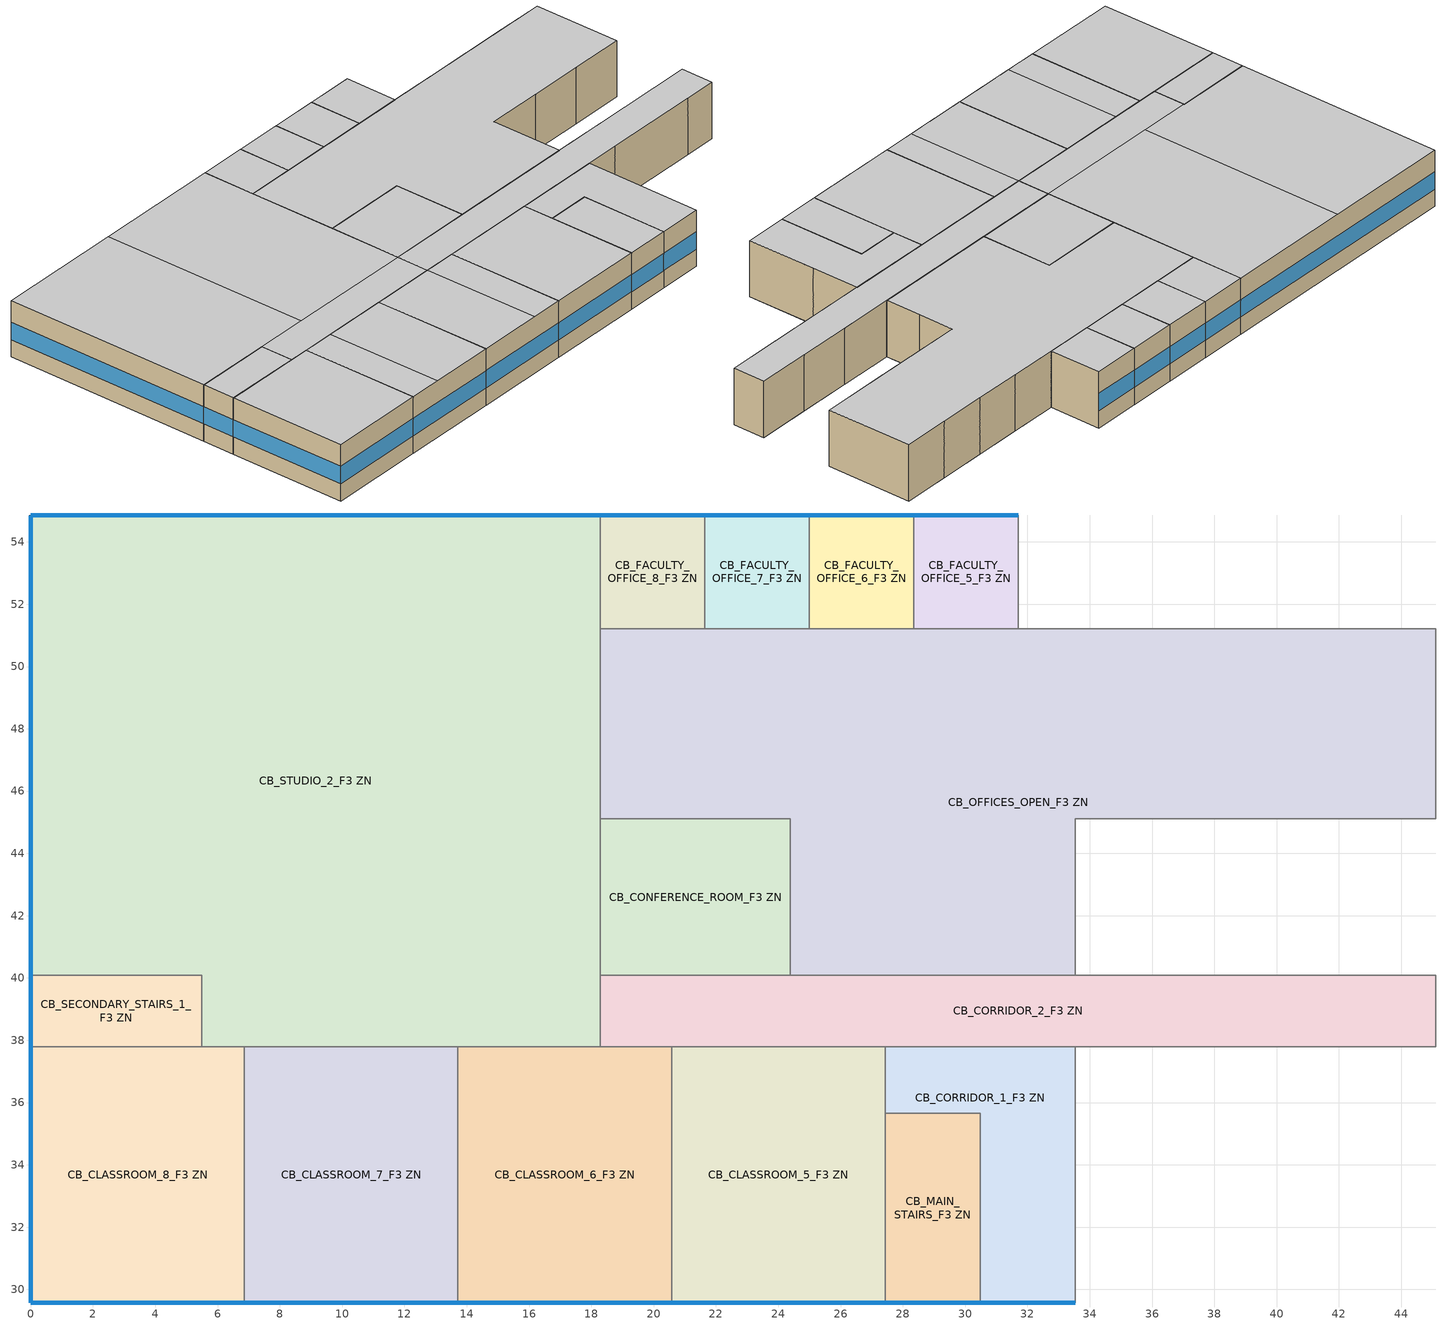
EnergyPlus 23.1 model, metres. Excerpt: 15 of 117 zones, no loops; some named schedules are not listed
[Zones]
CB_CLASSROOM_5_F3 ZN
 floor to CB_CLASSROOM_5_F2 ZN (Typical Interior Floor): 27.43,37.8 27.43,29.57 20.57,29.57 20.57,37.8 z7.92
 wall outside (Typical Insulated Steel Framed Exterior Wall R-11.9): 20.57,29.57 27.43,29.57 z7.92:11.89
 wall to CB_CLASSROOM_6_F3 ZN (Uninsulated Steel Stud Wall): 20.57,37.8 20.57,29.57 z7.92:11.89
 wall to CB_CORRIDOR_2_F3 ZN (Uninsulated Steel Stud Wall): 27.43,37.8 20.57,37.8 z7.92:11.89
 wall to CB_CORRIDOR_1_F3 ZN (Uninsulated Steel Stud Wall): 27.43,35.66 27.43,37.8 z7.92:11.89
 wall to CB_MAIN_STAIRS_F3 ZN (Uninsulated Steel Stud Wall): 27.43,29.57 27.43,35.66 z7.92:11.89
 window (U 0.77 SHGC 0.23 Simple Glazing Window U-0.77 SHGC 0.23): 20.57,29.57 27.43,29.57 z9.14:10.36
 ceiling to CB_CLASSROOM_3_F4 ZN (Typical Interior Ceiling): 27.43,29.57 27.43,37.8 20.57,37.8 20.57,29.57 z11.89
CB_CLASSROOM_6_F3 ZN
 floor to CB_CLASSROOM_6_F2 ZN (Typical Interior Floor): 20.57,37.8 20.57,29.57 13.72,29.57 13.72,37.8 z7.92
 wall outside (Typical Insulated Steel Framed Exterior Wall R-11.9): 13.72,29.57 20.57,29.57 z7.92:11.89
 wall to CB_CLASSROOM_7_F3 ZN (Uninsulated Steel Stud Wall): 13.72,37.8 13.72,29.57 z7.92:11.89
 wall to CB_STUDIO_2_F3 ZN (Uninsulated Steel Stud Wall): 18.29,37.8 13.72,37.8 z7.92:11.89
 wall to CB_CORRIDOR_2_F3 ZN (Uninsulated Steel Stud Wall): 20.57,37.8 18.29,37.8 z7.92:11.89
 window (U 0.77 SHGC 0.23 Simple Glazing Window U-0.77 SHGC 0.23): 13.72,29.57 20.57,29.57 z9.14:10.36
 ceiling to CB_CLASSROOM_2_F4 ZN (Typical Interior Ceiling): 18.29,29.57 18.29,37.8 13.72,37.8 13.72,29.57 z11.89
 ceiling to CB_CLASSROOM_3_F4 ZN (Typical Interior Ceiling): 20.57,29.57 20.57,37.8 18.29,37.8 18.29,29.57 z11.89
CB_CLASSROOM_7_F3 ZN
 floor to CB_CLASSROOM_7_F2 ZN (Typical Interior Floor): 13.72,37.8 13.72,29.57 6.86,29.57 6.86,37.8 z7.92
 wall outside (Typical Insulated Steel Framed Exterior Wall R-11.9): 6.86,29.57 13.72,29.57 z7.92:11.89
 wall to CB_CLASSROOM_8_F3 ZN (Uninsulated Steel Stud Wall): 6.86,37.8 6.86,29.57 z7.92:11.89
 wall to CB_STUDIO_2_F3 ZN (Uninsulated Steel Stud Wall): 13.72,37.8 6.86,37.8 z7.92:11.89
 window (U 0.77 SHGC 0.23 Simple Glazing Window U-0.77 SHGC 0.23): 6.86,29.57 13.71,29.57 z9.14:10.36
 ceiling to CB_CLASSROOM_2_F4 ZN (Typical Interior Ceiling): 13.72,29.57 13.72,37.8 9.14,37.8 9.14,29.57 z11.89
 ceiling to CB_CLASSROOM_1_F4 ZN (Typical Interior Ceiling): 9.14,29.57 9.14,37.8 6.86,37.8 6.86,29.57 z11.89
CB_CLASSROOM_8_F3 ZN
 floor to CB_CLASSROOM_8_F2 ZN (Typical Interior Floor): 6.86,37.8 6.86,29.57 0,29.57 0,37.8 z7.92
 wall outside (Typical Insulated Steel Framed Exterior Wall R-11.9): 0,37.8 0,29.57 6.86,29.57 z7.92:11.89
 wall to CB_SECONDARY_STAIRS_1_F3 ZN (Uninsulated Steel Stud Wall): 5.49,37.8 0,37.8 z7.92:11.89
 wall to CB_STUDIO_2_F3 ZN (Uninsulated Steel Stud Wall): 6.86,37.8 5.49,37.8 z7.92:11.89
 window (U 0.77 SHGC 0.23 Simple Glazing Window U-0.77 SHGC 0.23): 0,37.79 0,29.57 / 0,29.57 6.86,29.57 z9.14:10.36
 ceiling to CB_CLASSROOM_1_F4 ZN (Typical Interior Ceiling): 6.86,29.57 6.86,37.8 0,37.8 0,29.57 z11.89
CB_CONFERENCE_ROOM_F3 ZN
 floor to CB_CONFERENCE_ROOM_F2 ZN (Typical Interior Floor): 24.38,45.11 24.38,40.08 18.29,40.08 18.29,45.11 z7.92
 wall to CB_CORRIDOR_2_F3 ZN (Uninsulated Steel Stud Wall): 18.29,40.08 24.38,40.08 z7.92:11.89
 wall to CB_STUDIO_2_F3 ZN (Uninsulated Steel Stud Wall): 18.29,45.11 18.29,40.08 z7.92:11.89
 wall to CB_OFFICES_OPEN_F3 ZN (Uninsulated Steel Stud Wall): 24.38,40.08 24.38,45.11 18.29,45.11 z7.92:11.89
 ceiling to CB_CONFERENCE_ROOM_F4 ZN (Typical Interior Ceiling): 18.29,40.08 24.38,40.08 24.38,45.11 18.29,45.11 z11.89
CB_CORRIDOR_1_F3 ZN
 floor to CB_CORRIDOR_F2 ZN (Typical Interior Floor): 33.53,37.8 33.53,29.57 30.48,29.57 30.48,35.66 27.43,35.66 27.43,37.8 z7.92
 wall outside (Typical Insulated Steel Framed Exterior Wall R-11.9): 30.48,29.57 33.53,29.57 z7.92:11.89
 wall to CB_MAIN_STAIRS_F3 ZN (Uninsulated Steel Stud Wall): 27.43,35.66 30.48,35.66 30.48,29.57 z7.92:11.89
 wall to CB_CORRIDOR_2_F3 ZN (Uninsulated Steel Stud Wall): 33.53,37.8 27.43,37.8 z7.92:11.89
 wall to CB_UTILITY_F3 ZN (Uninsulated Steel Stud Wall): 33.53,34.44 33.53,37.8 z7.92:11.89
 wall to CB_PUBLIC_ELEVATORS_F3 ZN (Uninsulated Steel Stud Wall): 33.53,29.57 33.53,34.44 z7.92:11.89
 window (U 0.77 SHGC 0.23 Simple Glazing Window U-0.77 SHGC 0.23): 30.48,29.57 33.53,29.57 z9.14:10.36
 ceiling to CB_CORRIDOR_F4 ZN (Typical Interior Ceiling): 33.53,29.57 33.53,37.8 27.43,37.8 27.43,35.66 30.48,35.66 30.48,29.57 z11.89
CB_CORRIDOR_2_F3 ZN
 floor to CB_CORRIDOR_F2 ZN (Typical Interior Floor): 45.11,40.08 45.11,37.8 18.29,37.8 18.29,40.08 z7.92
 wall to CB_CLASSROOM_4_F3 ZN (Uninsulated Steel Stud Wall): 35.97,37.8 42.82,37.8 z7.92:11.89
 wall to CB_STUDIO_1_F3 ZN (Uninsulated Steel Stud Wall): 45.11,37.8 45.11,40.08 z7.92:11.89
 wall to CB_CLASSROOM_3_F3 ZN (Uninsulated Steel Stud Wall): 42.82,37.8 45.11,37.8 z7.92:11.89
 wall to CB_UTILITY_F3 ZN (Uninsulated Steel Stud Wall): 33.53,37.8 35.97,37.8 z7.92:11.89
 wall to CB_STUDIO_2_F3 ZN (Uninsulated Steel Stud Wall): 18.29,40.08 18.29,37.8 z7.92:11.89
 wall to CB_OFFICES_OPEN_F3 ZN (Uninsulated Steel Stud Wall): 33.53,40.08 24.38,40.08 z7.92:11.89
 wall to CB_FACULTY_RESTROOMS_1_F3 ZN (Uninsulated Steel Stud Wall): 37.49,40.08 33.53,40.08 z7.92:11.89
 wall to CB_STUDENTS_RESTROOMS_1_F3 ZN (Uninsulated Steel Stud Wall): 41.3,40.08 37.49,40.08 z7.92:11.89
 wall to CB_STUDENTS_RESTROOMS_2_F3 ZN (Uninsulated Steel Stud Wall): 45.11,40.08 41.3,40.08 z7.92:11.89
 ceiling to CB_CORRIDOR_F4 ZN (Typical Interior Ceiling): 45.11,37.8 45.11,40.08 18.29,40.08 18.29,37.8 z11.89
CB_FACULTY_OFFICE_5_F3 ZN
 floor to CB_FACULTY_OFFICE_5_F2 ZN (Typical Interior Floor): 31.7,54.86 31.7,51.21 28.35,51.21 28.35,54.86 z7.92
 wall outside (Typical Insulated Steel Framed Exterior Wall R-11.9): 31.7,54.86 28.35,54.86 z7.92:11.89
 wall to CB_FACULTY_OFFICE_4_F3 ZN (Uninsulated Steel Stud Wall): 31.7,51.21 31.7,54.86 z7.92:11.89
 wall to CB_OFFICES_OPEN_F3 ZN (Uninsulated Steel Stud Wall): 28.35,51.21 31.7,51.21 z7.92:11.89
 wall to CB_FACULTY_OFFICE_6_F3 ZN (Uninsulated Steel Stud Wall): 28.35,54.86 28.35,51.21 z7.92:11.89
 window (U 0.77 SHGC 0.23 Simple Glazing Window U-0.77 SHGC 0.23): 31.7,54.86 28.35,54.86 z9.14:10.36
 ceiling to CB_FACULTY_OFFICE_5_F4 ZN (Typical Interior Ceiling): 28.35,51.21 31.7,51.21 31.7,54.86 28.35,54.86 z11.89
CB_FACULTY_OFFICE_6_F3 ZN
 floor to CB_FACULTY_OFFICE_6_F2 ZN (Typical Interior Floor): 28.35,54.86 28.35,51.21 24.99,51.21 24.99,54.86 z7.92
 wall outside (Typical Insulated Steel Framed Exterior Wall R-11.9): 28.35,54.86 24.99,54.86 z7.92:11.89
 wall to CB_OFFICES_OPEN_F3 ZN (Uninsulated Steel Stud Wall): 24.99,51.21 28.35,51.21 z7.92:11.89
 wall to CB_FACULTY_OFFICE_7_F3 ZN (Uninsulated Steel Stud Wall): 24.99,54.86 24.99,51.21 z7.92:11.89
 window (U 0.77 SHGC 0.23 Simple Glazing Window U-0.77 SHGC 0.23): 28.34,54.86 24.99,54.86 z9.14:10.36
 ceiling to CB_FACULTY_OFFICE_6_F4 ZN (Typical Interior Ceiling): 28.35,51.21 28.35,54.86 24.99,54.86 24.99,51.21 z11.89
CB_FACULTY_OFFICE_7_F3 ZN
 floor to CB_FACULTY_OFFICE_7_F2 ZN (Typical Interior Floor): 24.99,54.86 24.99,51.21 21.64,51.21 21.64,54.86 z7.92
 wall outside (Typical Insulated Steel Framed Exterior Wall R-11.9): 24.99,54.86 21.64,54.86 z7.92:11.89
 wall to CB_OFFICES_OPEN_F3 ZN (Uninsulated Steel Stud Wall): 21.64,51.21 24.99,51.21 z7.92:11.89
 wall to CB_FACULTY_OFFICE_8_F3 ZN (Uninsulated Steel Stud Wall): 21.64,54.86 21.64,51.21 z7.92:11.89
 window (U 0.77 SHGC 0.23 Simple Glazing Window U-0.77 SHGC 0.23): 24.99,54.86 21.64,54.86 z9.14:10.36
 ceiling to CB_FACULTY_OFFICE_7_F4 ZN (Typical Interior Ceiling): 21.64,51.21 24.99,51.21 24.99,54.86 21.64,54.86 z11.89
CB_FACULTY_OFFICE_8_F3 ZN
 floor to CB_FACULTY_OFFICE_8_F2 ZN (Typical Interior Floor): 21.64,54.86 21.64,51.21 18.29,51.21 18.29,54.86 z7.92
 wall outside (Typical Insulated Steel Framed Exterior Wall R-11.9): 21.64,54.86 18.29,54.86 z7.92:11.89
 wall to CB_OFFICES_OPEN_F3 ZN (Uninsulated Steel Stud Wall): 18.29,51.21 21.64,51.21 z7.92:11.89
 wall to CB_STUDIO_2_F3 ZN (Uninsulated Steel Stud Wall): 18.29,54.86 18.29,51.21 z7.92:11.89
 window (U 0.77 SHGC 0.23 Simple Glazing Window U-0.77 SHGC 0.23): 21.64,54.86 18.29,54.86 z9.14:10.36
 ceiling to CB_FACULTY_OFFICE_8_F4 ZN (Typical Interior Ceiling): 18.29,51.21 21.64,51.21 21.64,54.86 18.29,54.86 z11.89
CB_MAIN_STAIRS_F3 ZN
 floor to CB_MAIN_STAIRS_F2 ZN (Typical Interior Floor): 30.48,35.66 30.48,29.57 27.43,29.57 27.43,35.66 z7.92
 wall outside (Typical Insulated Steel Framed Exterior Wall R-11.9): 27.43,29.57 30.48,29.57 z7.92:11.89
 window (U 0.77 SHGC 0.23 Simple Glazing Window U-0.77 SHGC 0.23): 27.44,29.57 30.48,29.57 z9.14:10.36
 ceiling to CB_MAIN_STAIRS_F4 ZN (Typical Interior Ceiling): 30.48,29.57 30.48,35.66 27.43,35.66 27.43,29.57 z11.89
CB_OFFICES_OPEN_F3 ZN
 floor to CB_OFFICES_OPEN_F2 ZN (Typical Interior Floor): 45.11,51.21 45.11,45.11 33.53,45.11 33.53,40.08 24.38,40.08 24.38,45.11 18.29,45.11 18.29,51.21 z7.92
 wall to CB_STUDIO_2_F3 ZN (Uninsulated Steel Stud Wall): 18.29,51.21 18.29,45.11 z7.92:11.89
 wall to CB_FACULTY_OFFICE_4_F3 ZN (Uninsulated Steel Stud Wall): 35.05,51.21 31.7,51.21 z7.92:11.89
 wall to CB_FACULTY_OFFICE_3_F3 ZN (Uninsulated Steel Stud Wall): 38.4,51.21 35.05,51.21 z7.92:11.89
 wall to CB_FACULTY_OFFICE_2_F3 ZN (Uninsulated Steel Stud Wall): 41.76,51.21 38.4,51.21 z7.92:11.89
 wall to CB_FACULTY_OFFICE_1_F3 ZN (Uninsulated Steel Stud Wall): 45.11,51.21 41.76,51.21 z7.92:11.89
 wall to CB_STUDIO_1_F3 ZN (Uninsulated Steel Stud Wall): 45.11,45.11 45.11,51.21 z7.92:11.89
 wall to CB_STUDENTS_RESTROOMS_2_F3 ZN (Uninsulated Steel Stud Wall): 41.3,45.11 45.11,45.11 z7.92:11.89
 wall to CB_STUDENTS_RESTROOMS_1_F3 ZN (Uninsulated Steel Stud Wall): 37.49,45.11 41.3,45.11 z7.92:11.89
 wall to CB_FACULTY_RESTROOMS_2_F3 ZN (Uninsulated Steel Stud Wall): 33.53,42.6 33.53,45.11 37.49,45.11 z7.92:11.89
 wall to CB_FACULTY_RESTROOMS_1_F3 ZN (Uninsulated Steel Stud Wall): 33.53,40.08 33.53,42.6 z7.92:11.89
 ceiling to CB_OFFICES_OPEN_F4 ZN (Typical Interior Ceiling): 33.53,40.08 33.53,45.11 45.11,45.11 45.11,51.21 18.29,51.21 18.29,45.11 24.38,45.11 24.38,40.08 z11.89
CB_SECONDARY_STAIRS_1_F3 ZN
 floor to CB_SECONDARY_STAIRS_1_F2 ZN (Typical Interior Floor): 5.49,40.08 5.49,37.8 0,37.8 0,40.08 z7.92
 wall outside (Typical Insulated Steel Framed Exterior Wall R-11.9): 0,40.08 0,37.8 z7.92:11.89
 wall to CB_STUDIO_2_F3 ZN (Uninsulated Steel Stud Wall): 5.49,37.8 5.49,40.08 0,40.08 z7.92:11.89
 window (U 0.77 SHGC 0.23 Simple Glazing Window U-0.77 SHGC 0.23): 0,40.08 0,37.8 z9.14:10.36
 ceiling to CB_SECONDARY_STAIRS_1_F4 ZN (Typical Interior Ceiling): 5.49,37.8 5.49,40.08 0,40.08 0,37.8 z11.89
CB_STUDIO_2_F3 ZN
 floor to CB_STUDIO_1_F2 ZN (Typical Interior Floor): 18.29,54.86 18.29,37.8 5.49,37.8 5.49,40.08 0,40.08 0,54.86 z7.92
 wall outside (Typical Insulated Steel Framed Exterior Wall R-11.9): 18.29,54.86 0,54.86 0,40.08 z7.92:11.89
 window (U 0.77 SHGC 0.23 Simple Glazing Window U-0.77 SHGC 0.23): 0,54.84 0,40.08 / 18.29,54.86 0,54.86 z9.14:10.36
 ceiling to CB_LAB_1_F4 ZN (Typical Interior Ceiling): 9.14,40.08 9.14,54.86 0,54.86 0,40.08 z11.89
 ceiling to CB_LAB_2_F4 ZN (Typical Interior Ceiling): 18.29,40.08 18.29,54.86 9.14,54.86 9.14,40.08 z11.89
 ceiling to CB_CORRIDOR_F4 ZN (Typical Interior Ceiling): 18.29,37.8 18.29,40.08 5.49,40.08 5.49,37.8 z11.89
[Building]
-College-ASHRAE 169-2013-2A created: 2023-09-08 18:26:06 +0800: Terrain=City; Loads Convergence Tolerance Value {W}=0.04; Temperature Convergence Tolerance Value {deltaC}=0.2; Solar Distribution=FullInteriorAndExterior; Maximum Number of Warmup Days=25; Minimum Number of Warmup Days=6
[Site:Location]
Tampa-MacDill AFB_FL_USA: Latitude {deg}=27.85; Longitude {deg}=-82.52; Time Zone {hr}=-5; Elevation {m}=8
[Site:GroundTemperature:FCfactorMethod]
January Ground Temperature {C}=24.2; February Ground Temperature {C}=18.9; March Ground Temperature {C}=15.7; April Ground Temperature {C}=13.6; May Ground Temperature {C}=15.5; June Ground Temperature {C}=17.1; July Ground Temperature {C}=21.2; August Ground Temperature {C}=26.9; September Ground Temperature {C}=27.6; October Ground Temperature {C}=27.9; November Ground Temperature {C}=27.4; December Ground Temperature {C}=26.2
[Site:WaterMainsTemperature]
Calculation Method=Correlation; Annual Average Outdoor Air Temperature {C}=21.85; Maximum Difference In Monthly Average Outdoor Air Temperatures {deltaC}=14.3
[SizingPeriod:DesignDay] Day of Month=21; Dry-Bulb Temperature Range Modifier Type=DefaultMultipliers; Humidity Condition Type=Wetbulb; Barometric Pressure {Pa}=101229; Rain Indicator=No; Snow Indicator=No; Daylight Saving Time Indicator=No; Begin Environment Reset Mode=FullResetAtBeginEnvironment
Name | Month | Day Type | Maximum Dry-Bulb Temperature {C} | Daily Dry-Bulb Temperature Range {deltaC} | Wetbulb or DewPoint at Maximum Dry-Bulb {C} | Wind Speed {m/s} | Wind Direction {deg} | Solar Model Indicator | ASHRAE Clear Sky Optical Depth for Beam Irradiance (taub) | ASHRAE Clear Sky Optical Depth for Diffuse Irradiance (taud) | Sky Clearness
Tampa-MacDill.AFB_FL_USA Ann Clg .4% Condns DB=>MWB | 8 | SummerDesignDay | 33.9 | 7.9 | 25.1 | 3.1 | 270 | ASHRAETau | 0.491 | 2.016
Tampa-MacDill.AFB_FL_USA Ann Htg 99.6% Condns DB | 1 | WinterDesignDay | 4.6 | 0 | 4.6 | 2.5 | 10 | ASHRAEClearSky |  |  | 0
[Material] Thermal Absorptance=0.9; Solar Absorptance=0.7; Visible Absorptance=0.7
Name | Roughness | Thickness {m} | Conductivity {W/m-K} | Density {kg/m3} | Specific Heat {J/kg-K}
100mm Normalweight concrete floor | MediumSmooth | 0.1016 | 2.31 | 2322 | 832
25mm Stucco | Smooth | 0.0254 | 0.72 | 1856 | 840
5/8 in. Gypsum Board | MediumSmooth | 0.0159 | 0.16 | 800 | 1090
Std Wood 6inch | MediumSmooth | 0.15 | 0.12 | 540 | 1210
[Material:NoMass] Thermal Absorptance=0.9
Name | Roughness | Thermal Resistance {m2-K/W} | Solar Absorptance | Visible Absorptance
CP02 CARPET PAD | VeryRough | 0.21648 | 0.7 | 0.8
Metal Framed Wall - 24inOC - 2x4 - R0 ins. | Smooth | 0.115881 | 0 | 0
Typical Insulation R-9.73 | Smooth | 1.71283 | 0.7 | 0.7
[WindowMaterial:SimpleGlazingSystem]
U 0.77 SHGC 0.23 Simple Glazing U-0.77 SHGC 0.23: U-Factor {W/m2-K}=4.37226; Solar Heat Gain Coefficient=0.23
[Construction]
InteriorFurnishings: Std Wood 6inch
Typical Insulated Steel Framed Exterior Wall R-11.9: 25mm Stucco, 5/8 in. Gypsum Board, Typical Insulation R-9.73, 5/8 in. Gypsum Board
Typical Interior Ceiling: CP02 CARPET PAD, 100mm Normalweight concrete floor
Typical Interior Floor: 100mm Normalweight concrete floor, CP02 CARPET PAD
U 0.77 SHGC 0.23 Simple Glazing Window U-0.77 SHGC 0.23: U 0.77 SHGC 0.23 Simple Glazing U-0.77 SHGC 0.23
Uninsulated Steel Stud Wall: Metal Framed Wall - 24inOC - 2x4 - R0 ins.
[Zone] Multiplier=1; Part of Total Floor Area=Yes
CB_CLASSROOM_5_F3 ZN; CB_CLASSROOM_6_F3 ZN; CB_CLASSROOM_7_F3 ZN; CB_CLASSROOM_8_F3 ZN; CB_CONFERENCE_ROOM_F3 ZN; CB_CORRIDOR_1_F3 ZN; CB_CORRIDOR_2_F3 ZN; CB_FACULTY_OFFICE_5_F3 ZN; CB_FACULTY_OFFICE_6_F3 ZN; CB_FACULTY_OFFICE_7_F3 ZN; CB_FACULTY_OFFICE_8_F3 ZN; CB_MAIN_STAIRS_F3 ZN; CB_OFFICES_OPEN_F3 ZN; CB_SECONDARY_STAIRS_1_F3 ZN; CB_STUDIO_2_F3 ZN
[Space]
Name | Zone | Space Type
CB_CLASSROOM_5_F3 | CB_CLASSROOM_5_F3 ZN | College - Classroom
CB_CLASSROOM_6_F3 | CB_CLASSROOM_6_F3 ZN | College - Classroom
CB_CLASSROOM_7_F3 | CB_CLASSROOM_7_F3 ZN | College - Classroom
CB_CLASSROOM_8_F3 | CB_CLASSROOM_8_F3 ZN | College - Classroom
CB_CONFERENCE_ROOM_F3 | CB_CONFERENCE_ROOM_F3 ZN | College - Conference
CB_CORRIDOR_1_F3 | CB_CORRIDOR_1_F3 ZN | College - Corridor
CB_CORRIDOR_2_F3 | CB_CORRIDOR_2_F3 ZN | College - Corridor
CB_FACULTY_OFFICE_5_F3 | CB_FACULTY_OFFICE_5_F3 ZN | College - Office
CB_FACULTY_OFFICE_6_F3 | CB_FACULTY_OFFICE_6_F3 ZN | College - Office
CB_FACULTY_OFFICE_7_F3 | CB_FACULTY_OFFICE_7_F3 ZN | College - Office
CB_FACULTY_OFFICE_8_F3 | CB_FACULTY_OFFICE_8_F3 ZN | College - Office
CB_MAIN_STAIRS_F3 | CB_MAIN_STAIRS_F3 ZN | College - Stairs
CB_OFFICES_OPEN_F3 | CB_OFFICES_OPEN_F3 ZN | College - Office
CB_SECONDARY_STAIRS_1_F3 | CB_SECONDARY_STAIRS_1_F3 ZN | College - Stairs
CB_STUDIO_2_F3 | CB_STUDIO_2_F3 ZN | College - Art Classroom
[SpaceList]
College - Classroom: CB_CLASSROOM_1_F4, CB_CLASSROOM_2_F4, CB_CLASSROOM_3_F4, CB_CLASSROOM_5_F4, CB_CLASSROOM_6_F4, CB_CLASSROOM_7_F2, CB_CLASSROOM_6_F2, CB_CLASSROOM_5_F2, CB_CLASSROOM_4_F3, CB_CLASSROOM_3_F3, CB_CLASSROOM_5_F3, CB_CLASSROOM_1_F3, CB_CLASSROOM_2_F3, CB_CLASSROOM_8_F2, CB_CLASSROOM_6_F3, CB_CLASSROOM_7_F3, CB_CLASSROOM_8_F3, CB_CLASSROOM_4_F4, CB_CLASSROOM_4_F2, CB_LECTURE_ROOM_2_F1, CB_CLASSROOM_2_F2, CB_CLASSROOM_1_F2, CB_CLASSROOM_3_F2
College - Conference: CB_CONFERENCE_ROOM_F4, CB_CONFERENCE_ROOM_F3, CB_CONFERENCE_ROOM_F1, CB_CONFERENCE_ROOM_F2
College - Corridor: CB_CORRIDOR_F1, CB_CORRIDOR_F4, CB_CORRIDOR_F2, CB_CORRIDOR_2_F3, CB_CORRIDOR_1_F3
College - Office: CB_OFFICES_ENCLOSED_8_F1, CB_OFFICES_ENCLOSED_7_F1, CB_OFFICES_ENCLOSED_5_F1, CB_OFFICES_ENCLOSED_4_F1, CB_OFFICES_ENCLOSED_6_F1, CB_OFFICES_OPEN_F4, CB_OFFICES_OPEN_F1, CB_FACULTY_OFFICE_6_F4, CB_FACULTY_OFFICE_5_F4, CB_FACULTY_OFFICE_4_F4, CB_FACULTY_OFFICE_3_F4, CB_FACULTY_OFFICE_2_F4, CB_OFFICES_ENCLOSED_1_F1, CB_FACULTY_OFFICE_1_F4, CB_FACULTY_OFFICE_1_F3, CB_FACULTY_OFFICE_3_F2, CB_FACULTY_OFFICE_5_F3, CB_FACULTY_OFFICE_4_F3, CB_FACULTY_OFFICE_2_F3, CB_OFFICES_ENCLOSED_2_F1, CB_FACULTY_OFFICE_3_F3, CB_FACULTY_OFFICE_8_F4, CB_FACULTY_OFFICE_8_F3, CB_FACULTY_OFFICE_7_F3, CB_OFFICES_ENCLOSED_3_F1, CB_FACULTY_OFFICE_6_F2, CB_FACULTY_OFFICE_6_F3, CB_FACULTY_OFFICE_7_F2, CB_FACULTY_OFFICE_7_F4, CB_FACULTY_OFFICE_8_F2, CB_FACULTY_OFFICE_2_F2, CB_OFFICES_OPEN_F3, CB_FACULTY_OFFICE_4_F2, CB_OFFICES_OPEN_F2, CB_FACULTY_OFFICE_5_F2, CB_FACULTY_OFFICE_1_F2
College - Stairs: CB_MAIN_STAIRS_F4, CB_SECONDARY_STAIRS_2_F4, CB_SECONDARY_STAIRS_2_F1, CB_SECONDARY_STAIRS_1_F4, CB_MAIN_STAIRS_F3, CB_MAIN_STAIRS_F2, CB_SECONDARY_STAIRS_2_F2, CB_SECONDARY_STAIRS_2_F3, CB_SECONDARY_STAIRS_1_F1, CB_SECONDARY_STAIRS_1_F3, CB_SECONDARY_STAIRS_1_F2, CB_MAIN_STAIRS_F1
College - Art Classroom: CB_STUDIO_1_F2, CB_STUDIO_1_F3, CB_STUDIO_2_F2, CB_STUDIO_2_F3
[Lights] Schedule=College BLDG_LIGHT_SCH; Design Level Calculation Method=Watts/Area; Fraction Replaceable=0
Name | Zone or ZoneList or Space or SpaceList | Watts per Zone Floor Area {W/m2}
College - Classroom Lights | College - Classroom | 7.64238
College - Conference Lights | College - Conference | 10.441
College - Corridor Lights | College - Corridor | 4.4132
College - Office Lights | College - Office | 7.96529
College - Stairs Lights | College - Stairs | 5.27432
College - Art Classroom Lights | College - Art Classroom | 7.64238
[People] Number of People Calculation Method=People/Area; Fraction Radiant=0.3; Activity Level Schedule=College ACTIVITY_SCH; Work Efficiency Schedule=Work Efficiency Schedule; Clothing Insulation Schedule=Clothing Schedule; Air Velocity Schedule=Air Velocity Schedule
Name | Zone or ZoneList or Space or SpaceList | Number of People Schedule | People per Floor Area {person/m2}
College - Classroom People | College - Classroom | College BLDG_Class_OCC_SCH | 0.699654
College - Conference People | College - Conference | College BLDG_OCC_SCH | 0.538196
College - Office People | College - Office | College BLDG_OCC_SCH_Offices | 0.0538196
College - Art Classroom People | College - Art Classroom | College BLDG_Studio_OCC_SCH | 0.215278
[ElectricEquipment] Schedule=College BLDG_EQUIP_SCH_Base; Design Level Calculation Method=Watts/Area; Fraction Latent=0; Fraction Radiant=0.5; Fraction Lost=0
Name | Zone or ZoneList or Space or SpaceList | Watts per Zone Floor Area {W/m2}
College - Classroom Elec Equip | College - Classroom | 9.99967
College - Conference Elec Equip | College - Conference | 10.7639
College - Corridor Elec Equip | College - Corridor | 3.98265
College - Office Elec Equip | College - Office | 10.7639
College - Art Classroom Elec Equip | College - Art Classroom | 9.99967
[InternalMass] Construction=InteriorFurnishings
Name | Zone or ZoneList | Space or SpaceList | Surface Area {m2}
CB_CLASSROOM_5_F3 Mass | CB_CLASSROOM_5_F3 ZN | CB_CLASSROOM_5_F3 | 112.877
CB_CLASSROOM_6_F3 Mass | CB_CLASSROOM_6_F3 ZN | CB_CLASSROOM_6_F3 | 112.877
CB_CLASSROOM_7_F3 Mass | CB_CLASSROOM_7_F3 ZN | CB_CLASSROOM_7_F3 | 112.877
CB_CLASSROOM_8_F3 Mass | CB_CLASSROOM_8_F3 ZN | CB_CLASSROOM_8_F3 | 112.877
CB_CONFERENCE_ROOM_F3 Mass | CB_CONFERENCE_ROOM_F3 ZN | CB_CONFERENCE_ROOM_F3 | 61.316
CB_CORRIDOR_1_F3 Mass | CB_CORRIDOR_1_F3 ZN | CB_CORRIDOR_1_F3 | 63.1741
CB_CORRIDOR_2_F3 Mass | CB_CORRIDOR_2_F3 ZN | CB_CORRIDOR_2_F3 | 122.632
CB_FACULTY_OFFICE_5_F3 Mass | CB_FACULTY_OFFICE_5_F3 ZN | CB_FACULTY_OFFICE_5_F3 | 24.5264
CB_FACULTY_OFFICE_6_F3 Mass | CB_FACULTY_OFFICE_6_F3 ZN | CB_FACULTY_OFFICE_6_F3 | 24.5264
CB_FACULTY_OFFICE_7_F3 Mass | CB_FACULTY_OFFICE_7_F3 ZN | CB_FACULTY_OFFICE_7_F3 | 24.5264
CB_FACULTY_OFFICE_8_F3 Mass | CB_FACULTY_OFFICE_8_F3 ZN | CB_FACULTY_OFFICE_8_F3 | 24.5264
CB_MAIN_STAIRS_F3 Mass | CB_MAIN_STAIRS_F3 ZN | CB_MAIN_STAIRS_F3 | 37.1612
CB_OFFICES_OPEN_F3 Mass | CB_OFFICES_OPEN_F3 ZN | CB_OFFICES_OPEN_F3 | 418.993
CB_SECONDARY_STAIRS_1_F3 Mass | CB_SECONDARY_STAIRS_1_F3 ZN | CB_SECONDARY_STAIRS_1_F3 | 25.0838
CB_STUDIO_2_F3 Mass | CB_STUDIO_2_F3 ZN | CB_STUDIO_2_F3 | 599.225
[ZoneInfiltration:DesignFlowRate] Schedule=College INFIL_SCH_PNNL; Design Flow Rate Calculation Method=Flow/ExteriorArea; Flow Rate per Exterior Surface Area {m3/s-m2}=0.000569573; Constant Term Coefficient=0; Temperature Term Coefficient=0; Velocity Term Coefficient=0.224; Velocity Squared Term Coefficient=0
Name | Zone or ZoneList or Space or SpaceList
CB_CLASSROOM_5_F3 Infiltration | CB_CLASSROOM_5_F3
CB_CLASSROOM_6_F3 Infiltration | CB_CLASSROOM_6_F3
CB_CLASSROOM_7_F3 Infiltration | CB_CLASSROOM_7_F3
CB_CLASSROOM_8_F3 Infiltration | CB_CLASSROOM_8_F3
CB_CORRIDOR_1_F3 Infiltration | CB_CORRIDOR_1_F3
CB_FACULTY_OFFICE_5_F3 Infiltration | CB_FACULTY_OFFICE_5_F3
CB_FACULTY_OFFICE_6_F3 Infiltration | CB_FACULTY_OFFICE_6_F3
CB_FACULTY_OFFICE_7_F3 Infiltration | CB_FACULTY_OFFICE_7_F3
CB_FACULTY_OFFICE_8_F3 Infiltration | CB_FACULTY_OFFICE_8_F3
CB_MAIN_STAIRS_F3 Infiltration | CB_MAIN_STAIRS_F3
CB_SECONDARY_STAIRS_1_F3 Infiltration | CB_SECONDARY_STAIRS_1_F3
CB_STUDIO_2_F3 Infiltration | CB_STUDIO_2_F3
[Daylighting:Controls] Lighting Control Type=Continuous; Minimum Input Power Fraction for Continuous or ContinuousOff Dimming Control=0.2; Minimum Light Output Fraction for Continuous or ContinuousOff Dimming Control=0.2; Number of Stepped Control Steps=1; Probability Lighting will be Reset When Needed in Manual Stepped Control=1; Glare Calculation Azimuth Angle of View Direction Clockwise from Zone y-Axis {deg}=-0; Maximum Allowable Discomfort Glare Index=22; Illuminance Setpoint at Reference Point 1 {lux}=375; Illuminance Setpoint at Reference Point 2 {lux}=375
Name | Zone or Space | Glare Calculation Daylighting Reference Point | Daylighting Reference Point Name 1 | Fraction of Lights Controlled by Reference Point 1 | Daylighting Reference Point Name 2 | Fraction of Lights Controlled by Reference Point 2
CB_CLASSROOM_8_F3 ZN DaylightingControls | CB_CLASSROOM_8_F3 ZN | CB_CLASSROOM_8_F3 Daylt Sensor 1 | CB_CLASSROOM_8_F3 Daylt Sensor 1 | 0.547 | CB_CLASSROOM_8_F3 Daylt Sensor 2 | 0.336
CB_STUDIO_2_F3 ZN DaylightingControls | CB_STUDIO_2_F3 ZN | CB_STUDIO_2_F3 Daylt Sensor 1 | CB_STUDIO_2_F3 Daylt Sensor 1 | 0.249 | CB_STUDIO_2_F3 Daylt Sensor 2 | 0.21
[Exterior:Lights] Schedule=College EXTERIOR_LIGHT_SCH; Control Option=AstronomicalClock
Name | Design Level {W}
NonDimming Exterior Lights Def | 441.8
Occ Sensing Exterior Lights Def | 8552
[Schedule:Week:Daily]
College BLDG_LIGHT_SCH Week Rule - Jan1-Jun24: College BLDG_LIGHT_SCH Default|WntrDsn|Wknd|Hol Day, College BLDG_LIGHT_SCH Wkdy|SmrDsn Day, College BLDG_LIGHT_SCH Wkdy|SmrDsn Day, College BLDG_LIGHT_SCH Wkdy|SmrDsn Day, College BLDG_LIGHT_SCH Wkdy|SmrDsn Day, College BLDG_LIGHT_SCH Wkdy|SmrDsn Day, College BLDG_LIGHT_SCH Default|WntrDsn|Wknd|Hol Day, College BLDG_LIGHT_SCH Default, College BLDG_LIGHT_SCH Summer Design Day, College BLDG_LIGHT_SCH Winter Design Day 2, College BLDG_LIGHT_SCH Default, College BLDG_LIGHT_SCH Default
College BLDG_LIGHT_SCH Week Rule - Jun25-Jul1: College BLDG_LIGHT_SCH Default|WntrDsn|Wknd|Hol Day, College BLDG_LIGHT_SCH Wkdy|SmrDsn Day, College BLDG_LIGHT_SCH Wkdy|SmrDsn Day, College BLDG_LIGHT_SCH Wkdy|SmrDsn Day, College BLDG_LIGHT_SCH Wkdy|SmrDsn Day, College BLDG_LIGHT_SCH Wkdy|SmrDsn Day, College BLDG_LIGHT_SCH Default|WntrDsn|Wknd|Hol Day 1, College BLDG_LIGHT_SCH Default, College BLDG_LIGHT_SCH Summer Design Day, College BLDG_LIGHT_SCH Winter Design Day 2, College BLDG_LIGHT_SCH Default, College BLDG_LIGHT_SCH Default
College BLDG_LIGHT_SCH Week Rule - Jul2-Aug26: College BLDG_LIGHT_SCH Default|WntrDsn|Wknd|Hol Day 1, College BLDG_LIGHT_SCH Wkdy|SmrDsn Day 1, College BLDG_LIGHT_SCH Wkdy|SmrDsn Day 1, College BLDG_LIGHT_SCH Wkdy|SmrDsn Day 1, College BLDG_LIGHT_SCH Wkdy|SmrDsn Day 1, College BLDG_LIGHT_SCH Wkdy|SmrDsn Day 1, College BLDG_LIGHT_SCH Default|WntrDsn|Wknd|Hol Day 1, College BLDG_LIGHT_SCH Default, College BLDG_LIGHT_SCH Summer Design Day, College BLDG_LIGHT_SCH Winter Design Day 2, College BLDG_LIGHT_SCH Default, College BLDG_LIGHT_SCH Default
College BLDG_LIGHT_SCH Week Rule - Aug27-Sep2: College BLDG_LIGHT_SCH Default|WntrDsn|Wknd|Hol Day 1, College BLDG_LIGHT_SCH Wkdy|SmrDsn Day 1, College BLDG_LIGHT_SCH Wkdy|SmrDsn Day 1, College BLDG_LIGHT_SCH Wkdy|SmrDsn Day 1, College BLDG_LIGHT_SCH Wkdy|SmrDsn Day 1, College BLDG_LIGHT_SCH Wkdy|SmrDsn Day 2, College BLDG_LIGHT_SCH Default|WntrDsn|Wknd|Hol Day 2, College BLDG_LIGHT_SCH Default, College BLDG_LIGHT_SCH Summer Design Day, College BLDG_LIGHT_SCH Winter Design Day 2, College BLDG_LIGHT_SCH Default, College BLDG_LIGHT_SCH Default
College BLDG_LIGHT_SCH Week Rule - Sep3-Dec31: College BLDG_LIGHT_SCH Default|WntrDsn|Wknd|Hol Day 2, College BLDG_LIGHT_SCH Wkdy|SmrDsn Day 2, College BLDG_LIGHT_SCH Wkdy|SmrDsn Day 2, College BLDG_LIGHT_SCH Wkdy|SmrDsn Day 2, College BLDG_LIGHT_SCH Wkdy|SmrDsn Day 2, College BLDG_LIGHT_SCH Wkdy|SmrDsn Day 2, College BLDG_LIGHT_SCH Default|WntrDsn|Wknd|Hol Day 2, College BLDG_LIGHT_SCH Default, College BLDG_LIGHT_SCH Summer Design Day, College BLDG_LIGHT_SCH Winter Design Day 2, College BLDG_LIGHT_SCH Default, College BLDG_LIGHT_SCH Default
College ACTIVITY_SCH Week Rule - Jan1-Dec31: College ACTIVITY_SCH Default, College ACTIVITY_SCH Default, College ACTIVITY_SCH Default, College ACTIVITY_SCH Default, College ACTIVITY_SCH Default, College ACTIVITY_SCH Default, College ACTIVITY_SCH Default, College ACTIVITY_SCH Default, College ACTIVITY_SCH Summer Design Day, College ACTIVITY_SCH Winter Design Day, College ACTIVITY_SCH Default, College ACTIVITY_SCH Default
Work Efficiency Schedule Week Rule - Jan1-Dec31: Work Efficiency Schedule Default, Work Efficiency Schedule Default, Work Efficiency Schedule Default, Work Efficiency Schedule Default, Work Efficiency Schedule Default, Work Efficiency Schedule Default, Work Efficiency Schedule Default, Work Efficiency Schedule Default, Work Efficiency Schedule Default, Work Efficiency Schedule Default, Work Efficiency Schedule Default, Work Efficiency Schedule Default
Clothing Schedule Week Rule - Jan1-Dec31: Clothing Schedule Default Winter Clothes, Clothing Schedule Default Winter Clothes, Clothing Schedule Default Winter Clothes, Clothing Schedule Default Winter Clothes, Clothing Schedule Default Winter Clothes, Clothing Schedule Default Winter Clothes, Clothing Schedule Default Winter Clothes, Clothing Schedule Default Winter Clothes, Clothing Schedule Default Winter Clothes, Clothing Schedule Default Winter Clothes, Clothing Schedule Default Winter Clothes, Clothing Schedule Default Winter Clothes
Air Velocity Schedule Week Rule - Jan1-Dec31: Air Velocity Schedule Default, Air Velocity Schedule Default, Air Velocity Schedule Default, Air Velocity Schedule Default, Air Velocity Schedule Default, Air Velocity Schedule Default, Air Velocity Schedule Default, Air Velocity Schedule Default, Air Velocity Schedule Default, Air Velocity Schedule Default, Air Velocity Schedule Default, Air Velocity Schedule Default
College BLDG_EQUIP_SCH_Base Week Rule - Jan1-Jun24: College BLDG_EQUIP_SCH_Base Default|WntrDsn|Wknd|Hol Day, College BLDG_EQUIP_SCH_Base Wkdy|SmrDsn Day, College BLDG_EQUIP_SCH_Base Wkdy|SmrDsn Day, College BLDG_EQUIP_SCH_Base Wkdy|SmrDsn Day, College BLDG_EQUIP_SCH_Base Wkdy|SmrDsn Day, College BLDG_EQUIP_SCH_Base Wkdy|SmrDsn Day, College BLDG_EQUIP_SCH_Base Default|WntrDsn|Wknd|Hol Day, College BLDG_EQUIP_SCH_Base Default, College BLDG_EQUIP_SCH_Base Summer Design Day, College BLDG_EQUIP_SCH_Base Winter Design Day 2, College BLDG_EQUIP_SCH_Base Default, College BLDG_EQUIP_SCH_Base Default
College BLDG_EQUIP_SCH_Base Week Rule - Jun25-Jul1: College BLDG_EQUIP_SCH_Base Default|WntrDsn|Wknd|Hol Day, College BLDG_EQUIP_SCH_Base Wkdy|SmrDsn Day, College BLDG_EQUIP_SCH_Base Wkdy|SmrDsn Day, College BLDG_EQUIP_SCH_Base Wkdy|SmrDsn Day, College BLDG_EQUIP_SCH_Base Wkdy|SmrDsn Day, College BLDG_EQUIP_SCH_Base Wkdy|SmrDsn Day, College BLDG_EQUIP_SCH_Base Default|WntrDsn|Wknd|Hol Day 1, College BLDG_EQUIP_SCH_Base Default, College BLDG_EQUIP_SCH_Base Summer Design Day, College BLDG_EQUIP_SCH_Base Winter Design Day 2, College BLDG_EQUIP_SCH_Base Default, College BLDG_EQUIP_SCH_Base Default
College BLDG_EQUIP_SCH_Base Week Rule - Jul2-Aug26: College BLDG_EQUIP_SCH_Base Default|WntrDsn|Wknd|Hol Day 1, College BLDG_EQUIP_SCH_Base Wkdy|SmrDsn Day 1, College BLDG_EQUIP_SCH_Base Wkdy|SmrDsn Day 1, College BLDG_EQUIP_SCH_Base Wkdy|SmrDsn Day 1, College BLDG_EQUIP_SCH_Base Wkdy|SmrDsn Day 1, College BLDG_EQUIP_SCH_Base Wkdy|SmrDsn Day 1, College BLDG_EQUIP_SCH_Base Default|WntrDsn|Wknd|Hol Day 1, College BLDG_EQUIP_SCH_Base Default, College BLDG_EQUIP_SCH_Base Summer Design Day, College BLDG_EQUIP_SCH_Base Winter Design Day 2, College BLDG_EQUIP_SCH_Base Default, College BLDG_EQUIP_SCH_Base Default
College BLDG_EQUIP_SCH_Base Week Rule - Aug27-Sep2: College BLDG_EQUIP_SCH_Base Default|WntrDsn|Wknd|Hol Day 1, College BLDG_EQUIP_SCH_Base Wkdy|SmrDsn Day 1, College BLDG_EQUIP_SCH_Base Wkdy|SmrDsn Day 1, College BLDG_EQUIP_SCH_Base Wkdy|SmrDsn Day 1, College BLDG_EQUIP_SCH_Base Wkdy|SmrDsn Day 1, College BLDG_EQUIP_SCH_Base Wkdy|SmrDsn Day 2, College BLDG_EQUIP_SCH_Base Default|WntrDsn|Wknd|Hol Day 2, College BLDG_EQUIP_SCH_Base Default, College BLDG_EQUIP_SCH_Base Summer Design Day, College BLDG_EQUIP_SCH_Base Winter Design Day 2, College BLDG_EQUIP_SCH_Base Default, College BLDG_EQUIP_SCH_Base Default
College BLDG_EQUIP_SCH_Base Week Rule - Sep3-Dec31: College BLDG_EQUIP_SCH_Base Default|WntrDsn|Wknd|Hol Day 2, College BLDG_EQUIP_SCH_Base Wkdy|SmrDsn Day 2, College BLDG_EQUIP_SCH_Base Wkdy|SmrDsn Day 2, College BLDG_EQUIP_SCH_Base Wkdy|SmrDsn Day 2, College BLDG_EQUIP_SCH_Base Wkdy|SmrDsn Day 2, College BLDG_EQUIP_SCH_Base Wkdy|SmrDsn Day 2, College BLDG_EQUIP_SCH_Base Default|WntrDsn|Wknd|Hol Day 2, College BLDG_EQUIP_SCH_Base Default, College BLDG_EQUIP_SCH_Base Summer Design Day, College BLDG_EQUIP_SCH_Base Winter Design Day 2, College BLDG_EQUIP_SCH_Base Default, College BLDG_EQUIP_SCH_Base Default
College BLDG_Class_OCC_SCH Week Rule - Jan1-May27: College BLDG_Class_OCC_SCH Default|WntrDsn|Wknd|Hol Day, College BLDG_Class_OCC_SCH Wkdy|SmrDsn Day, College BLDG_Class_OCC_SCH Wkdy|SmrDsn Day, College BLDG_Class_OCC_SCH Wkdy|SmrDsn Day, College BLDG_Class_OCC_SCH Wkdy|SmrDsn Day, College BLDG_Class_OCC_SCH Wkdy|SmrDsn Day, College BLDG_Class_OCC_SCH Default|WntrDsn|Wknd|Hol Day, College BLDG_Class_OCC_SCH Default, College BLDG_Class_OCC_SCH Summer Design Day, College BLDG_Class_OCC_SCH Winter Design Day 2, College BLDG_Class_OCC_SCH Default, College BLDG_Class_OCC_SCH Default
College BLDG_Class_OCC_SCH Week Rule - May28-Jun3: College BLDG_Class_OCC_SCH Default|WntrDsn|Wknd|Hol Day, College BLDG_Class_OCC_SCH Wkdy|SmrDsn Day, College BLDG_Class_OCC_SCH Wkdy|SmrDsn Day, College BLDG_Class_OCC_SCH Wkdy|SmrDsn Day, College BLDG_Class_OCC_SCH Wkdy|SmrDsn Day 1, College BLDG_Class_OCC_SCH Wkdy|SmrDsn Day 1, College BLDG_Class_OCC_SCH Default|WntrDsn|Wknd|Hol Day 1, College BLDG_Class_OCC_SCH Default, College BLDG_Class_OCC_SCH Summer Design Day, College BLDG_Class_OCC_SCH Winter Design Day 2, College BLDG_Class_OCC_SCH Default, College BLDG_Class_OCC_SCH Default
College BLDG_Class_OCC_SCH Week Rule - Jun4-Aug26: College BLDG_Class_OCC_SCH Default|WntrDsn|Wknd|Hol Day 1, College BLDG_Class_OCC_SCH Wkdy|SmrDsn Day 1, College BLDG_Class_OCC_SCH Wkdy|SmrDsn Day 1, College BLDG_Class_OCC_SCH Wkdy|SmrDsn Day 1, College BLDG_Class_OCC_SCH Wkdy|SmrDsn Day 1, College BLDG_Class_OCC_SCH Wkdy|SmrDsn Day 1, College BLDG_Class_OCC_SCH Default|WntrDsn|Wknd|Hol Day 1, College BLDG_Class_OCC_SCH Default, College BLDG_Class_OCC_SCH Summer Design Day, College BLDG_Class_OCC_SCH Winter Design Day 2, College BLDG_Class_OCC_SCH Default, College BLDG_Class_OCC_SCH Default
College BLDG_Class_OCC_SCH Week Rule - Aug27-Sep2: College BLDG_Class_OCC_SCH Default|WntrDsn|Wknd|Hol Day 1, College BLDG_Class_OCC_SCH Wkdy|SmrDsn Day 1, College BLDG_Class_OCC_SCH Wkdy|SmrDsn Day 1, College BLDG_Class_OCC_SCH Wkdy|SmrDsn Day 1, College BLDG_Class_OCC_SCH Wkdy|SmrDsn Day 1, College BLDG_Class_OCC_SCH Wkdy|SmrDsn Day 2, College BLDG_Class_OCC_SCH Default|WntrDsn|Wknd|Hol Day 2, College BLDG_Class_OCC_SCH Default, College BLDG_Class_OCC_SCH Summer Design Day, College BLDG_Class_OCC_SCH Winter Design Day 2, College BLDG_Class_OCC_SCH Default, College BLDG_Class_OCC_SCH Default
College BLDG_Class_OCC_SCH Week Rule - Sep3-Dec31: College BLDG_Class_OCC_SCH Default|WntrDsn|Wknd|Hol Day 2, College BLDG_Class_OCC_SCH Wkdy|SmrDsn Day 2, College BLDG_Class_OCC_SCH Wkdy|SmrDsn Day 2, College BLDG_Class_OCC_SCH Wkdy|SmrDsn Day 2, College BLDG_Class_OCC_SCH Wkdy|SmrDsn Day 2, College BLDG_Class_OCC_SCH Wkdy|SmrDsn Day 2, College BLDG_Class_OCC_SCH Default|WntrDsn|Wknd|Hol Day 2, College BLDG_Class_OCC_SCH Default, College BLDG_Class_OCC_SCH Summer Design Day, College BLDG_Class_OCC_SCH Winter Design Day 2, College BLDG_Class_OCC_SCH Default, College BLDG_Class_OCC_SCH Default
College BLDG_OCC_SCH Week Rule - Jan1-May27: College BLDG_OCC_SCH Default|WntrDsn|Wknd|Hol Day, College BLDG_OCC_SCH Wkdy|SmrDsn Day, College BLDG_OCC_SCH Wkdy|SmrDsn Day, College BLDG_OCC_SCH Wkdy|SmrDsn Day, College BLDG_OCC_SCH Wkdy|SmrDsn Day, College BLDG_OCC_SCH Wkdy|SmrDsn Day, College BLDG_OCC_SCH Default|WntrDsn|Wknd|Hol Day, College BLDG_OCC_SCH Default, College BLDG_OCC_SCH Summer Design Day, College BLDG_OCC_SCH Winter Design Day 2, College BLDG_OCC_SCH Default, College BLDG_OCC_SCH Default
College BLDG_OCC_SCH Week Rule - May28-Jun3: College BLDG_OCC_SCH Default|WntrDsn|Wknd|Hol Day, College BLDG_OCC_SCH Wkdy|SmrDsn Day, College BLDG_OCC_SCH Wkdy|SmrDsn Day, College BLDG_OCC_SCH Wkdy|SmrDsn Day, College BLDG_OCC_SCH Wkdy|SmrDsn Day 1, College BLDG_OCC_SCH Wkdy|SmrDsn Day 1, College BLDG_OCC_SCH Default|WntrDsn|Wknd|Hol Day 1, College BLDG_OCC_SCH Default, College BLDG_OCC_SCH Summer Design Day, College BLDG_OCC_SCH Winter Design Day 2, College BLDG_OCC_SCH Default, College BLDG_OCC_SCH Default
College EXTERIOR_LIGHT_SCH Week Rule - Jan1-Dec31: College EXTERIOR_LIGHT_SCH Default|WntrDsn|Wknd|Hol Day, College EXTERIOR_LIGHT_SCH Default, College EXTERIOR_LIGHT_SCH Default, College EXTERIOR_LIGHT_SCH Default, College EXTERIOR_LIGHT_SCH Default, College EXTERIOR_LIGHT_SCH Default, College EXTERIOR_LIGHT_SCH Default|WntrDsn|Wknd|Hol Day, College EXTERIOR_LIGHT_SCH Default, College EXTERIOR_LIGHT_SCH Default, College EXTERIOR_LIGHT_SCH Winter Design Day, College EXTERIOR_LIGHT_SCH Default, College EXTERIOR_LIGHT_SCH Default
College INFIL_SCH_PNNL Week Rule - Jan1-Dec31: College INFIL_SCH_PNNL Default|Sun|Hol Day, College INFIL_SCH_PNNL Wkdy|SmrDsn Day, College INFIL_SCH_PNNL Wkdy|SmrDsn Day, College INFIL_SCH_PNNL Wkdy|SmrDsn Day, College INFIL_SCH_PNNL Wkdy|SmrDsn Day, College INFIL_SCH_PNNL Wkdy|SmrDsn Day, College INFIL_SCH_PNNL Sat|WntrDsn Day, College INFIL_SCH_PNNL Default, College INFIL_SCH_PNNL Summer Design Day, College INFIL_SCH_PNNL Winter Design Day, College INFIL_SCH_PNNL Default, College INFIL_SCH_PNNL Default
[Schedule:Year]
College BLDG_LIGHT_SCH: College BLDG_LIGHT_SCH Week Rule - Jan1-Jun24, 1, 1, 6, 24, College BLDG_LIGHT_SCH Week Rule - Jun25-Jul1, 6, 25, 7, 1, College BLDG_LIGHT_SCH Week Rule - Jul2-Aug26, 7, 2, 8, 26, College BLDG_LIGHT_SCH Week Rule - Aug27-Sep2, 8, 27, 9, 2, College BLDG_LIGHT_SCH Week Rule - Sep3-Dec31, 9, 3, 12, 31
College ACTIVITY_SCH: College ACTIVITY_SCH Week Rule - Jan1-Dec31, 1, 1, 12, 31
Work Efficiency Schedule: Work Efficiency Schedule Week Rule - Jan1-Dec31, 1, 1, 12, 31
Clothing Schedule: Clothing Schedule Week Rule - Jan1-Dec31, 1, 1, 12, 31
Air Velocity Schedule: Air Velocity Schedule Week Rule - Jan1-Dec31, 1, 1, 12, 31
College BLDG_EQUIP_SCH_Base: College BLDG_EQUIP_SCH_Base Week Rule - Jan1-Jun24, 1, 1, 6, 24, College BLDG_EQUIP_SCH_Base Week Rule - Jun25-Jul1, 6, 25, 7, 1, College BLDG_EQUIP_SCH_Base Week Rule - Jul2-Aug26, 7, 2, 8, 26, College BLDG_EQUIP_SCH_Base Week Rule - Aug27-Sep2, 8, 27, 9, 2, College BLDG_EQUIP_SCH_Base Week Rule - Sep3-Dec31, 9, 3, 12, 31
College BLDG_Class_OCC_SCH: College BLDG_Class_OCC_SCH Week Rule - Jan1-May27, 1, 1, 5, 27, College BLDG_Class_OCC_SCH Week Rule - May28-Jun3, 5, 28, 6, 3, College BLDG_Class_OCC_SCH Week Rule - Jun4-Aug26, 6, 4, 8, 26, College BLDG_Class_OCC_SCH Week Rule - Aug27-Sep2, 8, 27, 9, 2, College BLDG_Class_OCC_SCH Week Rule - Sep3-Dec31, 9, 3, 12, 31
College BLDG_OCC_SCH: College BLDG_OCC_SCH Week Rule - Jan1-May27, 1, 1, 5, 27, College BLDG_OCC_SCH Week Rule - May28-Jun3, 5, 28, 6, 3, College BLDG_OCC_SCH Week Rule - Jun4-Aug26, 6, 4, 8, 26, College BLDG_OCC_SCH Week Rule - Aug27-Sep2, 8, 27, 9, 2, College BLDG_OCC_SCH Week Rule - Sep3-Dec31, 9, 3, 12, 31
College BLDG_OCC_SCH_Offices: College BLDG_OCC_SCH_Offices Week Rule - Jan1-May27, 1, 1, 5, 27, College BLDG_OCC_SCH_Offices Week Rule - May28-Jun3, 5, 28, 6, 3, College BLDG_OCC_SCH_Offices Week Rule - Jun4-Aug26, 6, 4, 8, 26, College BLDG_OCC_SCH_Offices Week Rule - Aug27-Sep2, 8, 27, 9, 2, College BLDG_OCC_SCH_Offices Week Rule - Sep3-Dec31, 9, 3, 12, 31
College BLDG_Studio_OCC_SCH: College BLDG_Studio_OCC_SCH Week Rule - Jan1-May27, 1, 1, 5, 27, College BLDG_Studio_OCC_SCH Week Rule - May28-Jun3, 5, 28, 6, 3, College BLDG_Studio_OCC_SCH Week Rule - Jun4-Aug26, 6, 4, 8, 26, College BLDG_Studio_OCC_SCH Week Rule - Aug27-Sep2, 8, 27, 9, 2, College BLDG_Studio_OCC_SCH Week Rule - Sep3-Dec31, 9, 3, 12, 31
College EXTERIOR_LIGHT_SCH: College EXTERIOR_LIGHT_SCH Week Rule - Jan1-Dec31, 1, 1, 12, 31
College INFIL_SCH_PNNL: College INFIL_SCH_PNNL Week Rule - Jan1-Dec31, 1, 1, 12, 31
